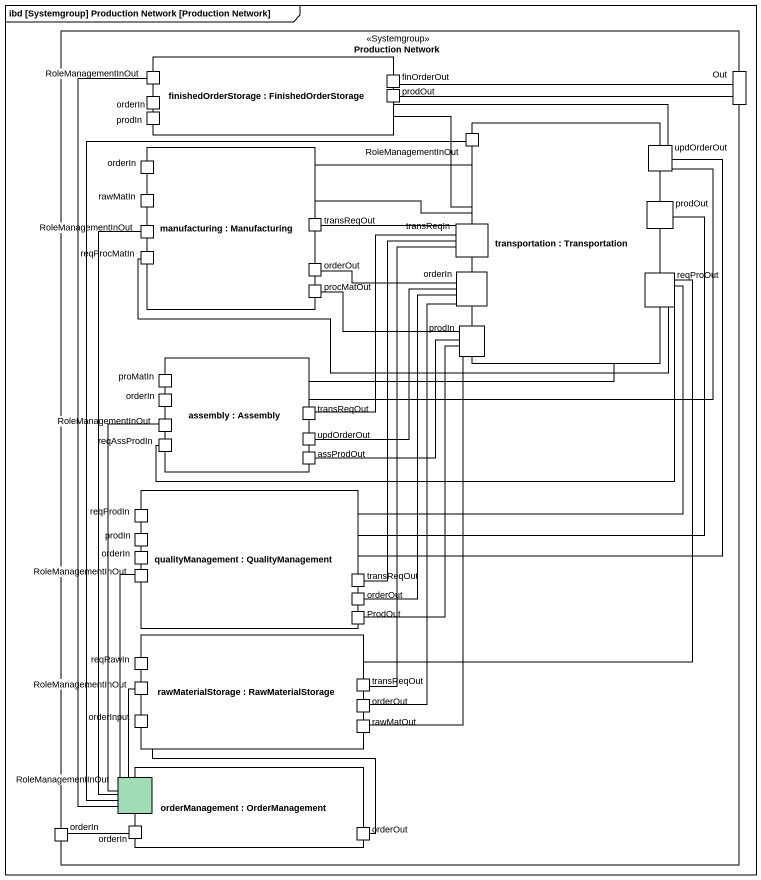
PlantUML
@startuml
mainframe ibd [Systemgroup] Production Network [Production Network]
rectangle "Production Network" as Production_Network <<Systemgroup>> {
  rectangle "finishedOrderStorage : FinishedOrderStorage" as finishedOrderStorage {
    port RoleManagementInOut
    port finOrderOut
    port orderIn
    port prodIn
    port prodOut
  }
  port Out
  rectangle "transportation : Transportation" as transportation {
    port "RoleManagementInOut" as RoleManagementInOut_2
    port updOrderOut
    port transReqIn
    port "prodOut" as prodOut_2
    port "orderIn" as orderIn_3
    port reqProOut
    port "prodIn" as prodIn_2
  }
  rectangle "manufacturing : Manufacturing" as manufacturing {
    port "orderIn" as orderIn_2
    port rawMatIn
    port "RoleManagementInOut" as RoleManagementInOut_3
    port transReqOut
    port reqProcMatIn
    port orderOut
    port procMatOut
  }
  rectangle "assembly : Assembly" as assembly {
    port "orderIn" as orderIn_4
    port proMatIn
    port "RoleManagementInOut" as RoleManagementInOut_4
    port "updOrderOut" as updOrderOut_2
    port "transReqOut" as transReqOut_2
    port reqAssProdIn
    port assProdOut
  }
  rectangle "qualityManagement : QualityManagement" as qualityManagement {
    port reqProdIn
    port "prodIn" as prodIn_3
    port "orderIn" as orderIn_5
    port "RoleManagementInOut" as RoleManagementInOut_5
    port "transReqOut" as transReqOut_3
    port "orderOut" as orderOut_2
    port ProdOut
  }
  rectangle "rawMaterialStorage : RawMaterialStorage" as rawMaterialStorage {
    port reqRawIn
    port "RoleManagementInOut" as RoleManagementInOut_6
    port "transReqOut" as transReqOut_4
    port "orderOut" as orderOut_3
    port orderInput
    port rawMatOut
  }
  rectangle "orderManagement : OrderManagement" as orderManagement {
    port "RoleManagementInOut" as RoleManagementInOut_7 #A0DCB4
    port "orderIn" as orderIn_7
    port "orderOut" as orderOut_4
  }
  port "orderIn" as orderIn_6
}
finOrderOut -right- Out
prodOut -right- Out
updOrderOut -left- orderIn
updOrderOut -left- orderIn_2
updOrderOut -left- orderIn_4
updOrderOut -- orderIn_5
transReqOut -right- transReqIn
prodOut_2 -left- prodIn
prodOut_2 -left- rawMatIn
prodOut_2 -left- proMatIn
prodOut_2 -- prodIn_3
orderOut -right- orderIn_3
reqProOut -left- reqProcMatIn
reqProOut -left- reqAssProdIn
reqProOut -left- reqProdIn
reqProOut -- reqRawIn
procMatOut -right- prodIn_2
updOrderOut_2 -up- orderIn_3
transReqOut_2 -up- transReqIn
assProdOut -up- prodIn_2
transReqOut_3 -up- transReqIn
orderOut_2 -up- orderIn_3
ProdOut -up- prodIn_2
transReqOut_4 -up- transReqIn
orderOut_3 -up- orderIn_3
rawMatOut -up- prodIn_2
RoleManagementInOut_7 -up- RoleManagementInOut
RoleManagementInOut_7 -up- RoleManagementInOut_2
RoleManagementInOut_7 -up- RoleManagementInOut_3
RoleManagementInOut_7 -up- RoleManagementInOut_4
RoleManagementInOut_7 -up- RoleManagementInOut_5
RoleManagementInOut_7 -up- RoleManagementInOut_6
orderIn_6 -right- orderIn_7
orderOut_4 -left- orderInput
@enduml
